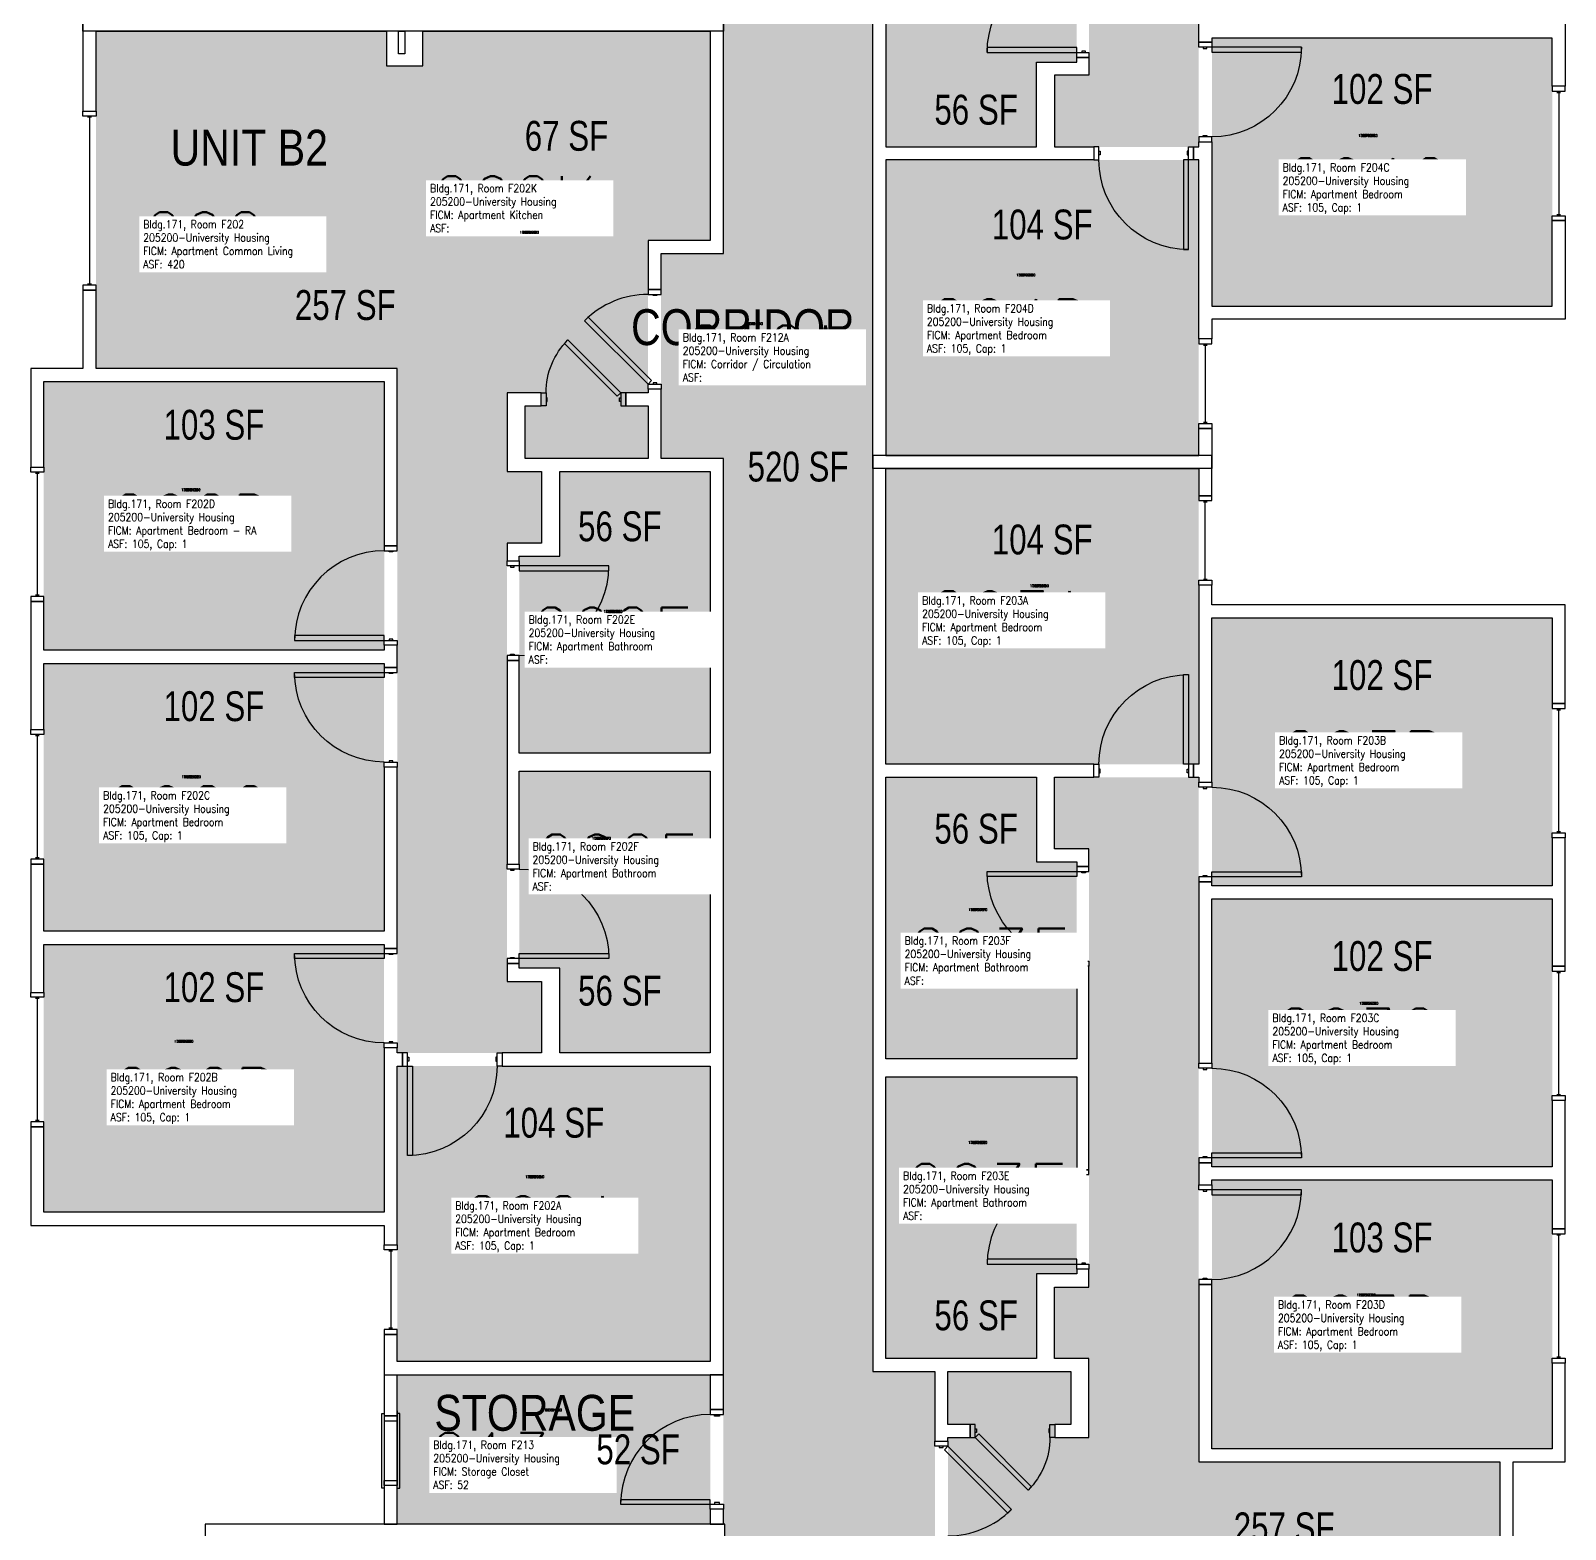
# Model space of a CAD drawing. Header units: inches. Extents: x -93 to 1642, y -75 to 1661.
# Drawn here: x -93 to 523, y 351 to 953 of the extents above; entities that cross this region are included whole.
import ezdxf
from ezdxf.enums import TextEntityAlignment as Align

# ---------------------------------------------------------------- set-up
doc = ezdxf.new("R2010")
doc.units = ezdxf.units.IN
doc.header["$LTSCALE"] = 96
doc.header["$MEASUREMENT"] = 0
for name, color, linetype in [('A-AREA-IDEN', 1, 'Continuous'), ('A-DOOR', 2, 'Continuous'), ('A-GLAZ', 1, 'Continuous'), ('A-IDEN-RNUM', 7, 'Continuous'), ('A-IDEN-SNUM', 4, 'Continuous'), ('A-IDEN-VNUM', 4, 'Continuous'), ('A-WALL', 5, 'Continuous'), ('AREA-TEXT', 3, 'Continuous'), ('Rooms-Category-Color', 7, 'Continuous'), ('Rooms-College-Color', 7, 'Continuous'), ('Rooms-Department-Color', 7, 'Continuous'), ('Rooms-Division-Color', 7, 'Continuous'), ('Rooms-Information', 7, 'Continuous')]:
    doc.layers.add(name, color=color, linetype=linetype)
doc.styles.add('AREA', font='arial.ttf', dxfattribs={"width": 0.75, "height": 12})
doc.styles.add('ROOMSNUMBER', font='txt.shx', dxfattribs={"height": 0.03})
doc.styles.add('ROOMVNUMBER', font='simplex.shx', dxfattribs={"width": 0.85})
doc.styles.get("Standard").update_dxf_attribs({"font": 'ARIALN.TTF'})

msp = doc.modelspace()

# ---------------------------------------------------------------- hatches: boundary and pattern name
h = msp.add_hatch()
h.set_pattern_fill('ANSI31', color=256, angle=90, style=0)
h.set_pattern_definition([(135, (-465.96835, 354.26704), (-0.088388348, -0.088388348), [])])
h.paths.add_polyline_path([(117.98, 685.74), (117.98, 744.47), (127.19, 744.47), (127.19, 685.74)], flags=9)
h = msp.add_hatch()
h.set_pattern_fill('ANSI31', color=256, angle=-90, style=0)
h.set_pattern_definition([(315, (896.21835, 841.98048), (0.088388348, 0.088388348), [])])
h.paths.add_polyline_path([(312.27, 510.51), (312.27, 451.78), (303.06, 451.78), (303.06, 510.51)], flags=9)
at = {"layer": 'Rooms-Category-Color', "true_color": 0xadadad}
msp.add_hatch(color=253, dxfattribs=at).paths.add_polyline_path([(185.13, 211), (245.13, 211), (245.13, 332.39), (270.13, 332.39), (270.13, 414.72), (245.13, 414.72), (245.13, 1145.53), (270.13, 1145.53), (270.13, 1227.86), (245.13, 1227.86), (245.13, 1322.5), (185.13, 1322.5), (185.13, 1130.22), (160.13, 1130.22), (160.13, 1047.89), (185.13, 1047.89), (185.13, 863.86), (160.13, 863.86), (160.13, 781.53), (185.13, 781.53), (185.13, 353.5), (185.75, 353.5), (185.75, 244), (185.13, 244), (185.13, 243)])
at = {"layer": 'Rooms-Category-Color', "true_color": 0x728ef3}
for points in [[(497.12, 1317.25), (497.12, 1181.75), (376.12, 1181.75), (376.12, 906.75), (318.12, 906.75), (318.12, 935.5), (332, 935.5), (332, 1111.16), (318.12, 1111.16), (318.12, 1140.28), (332, 1140.28), (332, 1171.98), (318.37, 1171.98), (318.37, 1166.73), (324.75, 1166.73), (324.75, 1145.53), (275.37, 1145.53), (275.37, 1166.73), (284.37, 1166.73), (284.37, 1171.98), (275.37, 1171.98), (275.37, 1233.11), (365.87, 1233.11), (365.87, 1303.25), (380.5, 1303.25), (380.5, 1317.25)], [(327.13, 940.76), (327.13, 1019.89), (250.38, 1019.89), (250.38, 906.76), (310.88, 906.75), (310.88, 940.75)], [(-66.87, 953.25), (-66.87, 817.75), (54.13, 817.75), (54.13, 542.75), (112.13, 542.75), (112.13, 571.5), (98.25, 571.5), (98.25, 747.16), (112.13, 747.16), (112.13, 776.28), (98.25, 776.28), (98.25, 807.98), (111.88, 807.98), (111.88, 802.73), (105.5, 802.73), (105.5, 781.53), (154.88, 781.53), (154.88, 802.73), (145.88, 802.73), (145.88, 807.98), (154.88, 807.98), (154.88, 869.11), (64.38, 869.11), (64.38, 939.25), (49.75, 939.25), (49.75, 953.25)], [(64.38, 953.25), (179.88, 953.25), (179.88, 869.11), (64.38, 869.11)], [(518.13, 950.37), (518.13, 842.75), (381.38, 842.75), (381.39, 950.39), (517.68, 950.39)], [(250.38, 782.76), (376.12, 782.75), (376.12, 901.5), (250.38, 901.5)], [(-87.87, 704.5), (-87.87, 812.5), (48.88, 812.5), (48.88, 704.5), (-87.43, 704.51)], [(250.38, 777.49), (376.12, 777.5), (376.12, 658.75), (250.38, 658.75)], [(179.88, 663.15), (179.88, 776.28), (119.38, 776.28), (119.38, 742.28), (103.13, 742.28), (103.13, 663.14)], [(518.13, 609.87), (518.13, 717.5), (381.38, 717.5), (381.39, 609.86), (517.68, 609.86)], [(-87.87, 591.62), (-87.87, 699.25), (48.86, 699.26), (48.88, 591.62), (-87.43, 591.64)], [(103.13, 576.76), (103.13, 655.89), (179.88, 655.89), (179.88, 542.76), (119.38, 542.75), (119.38, 576.75)], [(327.13, 619.49), (327.13, 540.36), (250.38, 540.36), (250.38, 653.49), (310.88, 653.5), (310.88, 619.5)], [(497.12, 243), (497.12, 378.5), (376.12, 378.5), (376.12, 653.5), (318.12, 653.5), (318.12, 624.37), (332, 624.37), (332, 448.72), (318.12, 448.72), (318.12, 419.97), (332, 419.97), (332, 388.27), (318.37, 388.27), (318.37, 393.52), (324.75, 393.52), (324.75, 414.72), (275.37, 414.72), (275.37, 393.52), (284.37, 393.52), (284.37, 388.27), (275.37, 388.27), (275.37, 327.14), (365.87, 327.14), (365.87, 257), (380.5, 257), (380.5, 243)], [(518.13, 604.62), (518.13, 497), (381.39, 496.99), (381.38, 604.62), (517.68, 604.61)], [(-87.87, 586.37), (-87.87, 478.75), (48.88, 478.75), (48.86, 586.39), (-87.43, 586.39)], [(179.88, 418.76), (54.13, 418.75), (54.13, 537.5), (179.88, 537.5)], [(250.38, 533.09), (250.38, 419.97), (310.88, 419.97), (310.88, 453.97), (327.13, 453.97), (327.13, 533.11)], [(518.13, 491.75), (518.13, 383.75), (381.38, 383.75), (381.38, 491.75), (517.68, 491.74)], [(54.13, 413.5), (179.88, 413.5), (179.88, 353.5), (54.13, 353.5)]]:
    msp.add_hatch(color=171, dxfattribs=at).paths.add_polyline_path(points)
at = {"layer": 'Rooms-College-Color', "true_color": 0xadadad}
for points in [[(185.13, 211), (245.13, 211), (245.13, 332.39), (270.13, 332.39), (270.13, 414.72), (245.13, 414.72), (245.13, 1145.53), (270.13, 1145.53), (270.13, 1227.86), (245.13, 1227.86), (245.13, 1322.5), (185.13, 1322.5), (185.13, 1130.22), (160.13, 1130.22), (160.13, 1047.89), (185.13, 1047.89), (185.13, 863.86), (160.13, 863.86), (160.13, 781.53), (185.13, 781.53), (185.13, 353.5), (185.75, 353.5), (185.75, 244), (185.13, 244), (185.13, 243)], [(497.12, 1317.25), (497.12, 1181.75), (376.12, 1181.75), (376.12, 906.75), (318.12, 906.75), (318.12, 935.5), (332, 935.5), (332, 1111.16), (318.12, 1111.16), (318.12, 1140.28), (332, 1140.28), (332, 1171.98), (318.37, 1171.98), (318.37, 1166.73), (324.75, 1166.73), (324.75, 1145.53), (275.37, 1145.53), (275.37, 1166.73), (284.37, 1166.73), (284.37, 1171.98), (275.37, 1171.98), (275.37, 1233.11), (365.87, 1233.11), (365.87, 1303.25), (380.5, 1303.25), (380.5, 1317.25)], [(327.13, 940.76), (327.13, 1019.89), (250.38, 1019.89), (250.38, 906.76), (310.88, 906.75), (310.88, 940.75)], [(-66.87, 953.25), (-66.87, 817.75), (54.13, 817.75), (54.13, 542.75), (112.13, 542.75), (112.13, 571.5), (98.25, 571.5), (98.25, 747.16), (112.13, 747.16), (112.13, 776.28), (98.25, 776.28), (98.25, 807.98), (111.88, 807.98), (111.88, 802.73), (105.5, 802.73), (105.5, 781.53), (154.88, 781.53), (154.88, 802.73), (145.88, 802.73), (145.88, 807.98), (154.88, 807.98), (154.88, 869.11), (64.38, 869.11), (64.38, 939.25), (49.75, 939.25), (49.75, 953.25)], [(64.38, 953.25), (179.88, 953.25), (179.88, 869.11), (64.38, 869.11)], [(518.13, 950.37), (518.13, 842.75), (381.38, 842.75), (381.39, 950.39), (517.68, 950.39)], [(250.38, 782.76), (376.12, 782.75), (376.12, 901.5), (250.38, 901.5)], [(-87.87, 704.5), (-87.87, 812.5), (48.88, 812.5), (48.88, 704.5), (-87.43, 704.51)], [(250.38, 777.49), (376.12, 777.5), (376.12, 658.75), (250.38, 658.75)], [(179.88, 663.15), (179.88, 776.28), (119.38, 776.28), (119.38, 742.28), (103.13, 742.28), (103.13, 663.14)], [(518.13, 609.87), (518.13, 717.5), (381.38, 717.5), (381.39, 609.86), (517.68, 609.86)], [(-87.87, 591.62), (-87.87, 699.25), (48.86, 699.26), (48.88, 591.62), (-87.43, 591.64)], [(103.13, 576.76), (103.13, 655.89), (179.88, 655.89), (179.88, 542.76), (119.38, 542.75), (119.38, 576.75)], [(327.13, 619.49), (327.13, 540.36), (250.38, 540.36), (250.38, 653.49), (310.88, 653.5), (310.88, 619.5)], [(497.12, 243), (497.12, 378.5), (376.12, 378.5), (376.12, 653.5), (318.12, 653.5), (318.12, 624.37), (332, 624.37), (332, 448.72), (318.12, 448.72), (318.12, 419.97), (332, 419.97), (332, 388.27), (318.37, 388.27), (318.37, 393.52), (324.75, 393.52), (324.75, 414.72), (275.37, 414.72), (275.37, 393.52), (284.37, 393.52), (284.37, 388.27), (275.37, 388.27), (275.37, 327.14), (365.87, 327.14), (365.87, 257), (380.5, 257), (380.5, 243)], [(518.13, 604.62), (518.13, 497), (381.39, 496.99), (381.38, 604.62), (517.68, 604.61)], [(-87.87, 586.37), (-87.87, 478.75), (48.88, 478.75), (48.86, 586.39), (-87.43, 586.39)], [(179.88, 418.76), (54.13, 418.75), (54.13, 537.5), (179.88, 537.5)], [(250.38, 533.09), (250.38, 419.97), (310.88, 419.97), (310.88, 453.97), (327.13, 453.97), (327.13, 533.11)], [(518.13, 491.75), (518.13, 383.75), (381.38, 383.75), (381.38, 491.75), (517.68, 491.74)], [(54.13, 413.5), (179.88, 413.5), (179.88, 353.5), (54.13, 353.5)]]:
    msp.add_hatch(color=253, dxfattribs=at).paths.add_polyline_path(points)
at = {"layer": 'Rooms-Department-Color', "true_color": 0xacacac}
msp.add_hatch(color=253, dxfattribs=at).paths.add_polyline_path([(185.13, 211), (245.13, 211), (245.13, 332.39), (270.13, 332.39), (270.13, 414.72), (245.13, 414.72), (245.13, 1145.53), (270.13, 1145.53), (270.13, 1227.86), (245.13, 1227.86), (245.13, 1322.5), (185.13, 1322.5), (185.13, 1130.22), (160.13, 1130.22), (160.13, 1047.89), (185.13, 1047.89), (185.13, 863.86), (160.13, 863.86), (160.13, 781.53), (185.13, 781.53), (185.13, 353.5), (185.75, 353.5), (185.75, 244), (185.13, 244), (185.13, 243)])
at = {"layer": 'Rooms-Department-Color', "true_color": 0x604aed}
for points in [[(497.12, 1317.25), (497.12, 1181.75), (376.12, 1181.75), (376.12, 906.75), (318.12, 906.75), (318.12, 935.5), (332, 935.5), (332, 1111.16), (318.12, 1111.16), (318.12, 1140.28), (332, 1140.28), (332, 1171.98), (318.37, 1171.98), (318.37, 1166.73), (324.75, 1166.73), (324.75, 1145.53), (275.37, 1145.53), (275.37, 1166.73), (284.37, 1166.73), (284.37, 1171.98), (275.37, 1171.98), (275.37, 1233.11), (365.87, 1233.11), (365.87, 1303.25), (380.5, 1303.25), (380.5, 1317.25)], [(327.13, 940.76), (327.13, 1019.89), (250.38, 1019.89), (250.38, 906.76), (310.88, 906.75), (310.88, 940.75)], [(-66.87, 953.25), (-66.87, 817.75), (54.13, 817.75), (54.13, 542.75), (112.13, 542.75), (112.13, 571.5), (98.25, 571.5), (98.25, 747.16), (112.13, 747.16), (112.13, 776.28), (98.25, 776.28), (98.25, 807.98), (111.88, 807.98), (111.88, 802.73), (105.5, 802.73), (105.5, 781.53), (154.88, 781.53), (154.88, 802.73), (145.88, 802.73), (145.88, 807.98), (154.88, 807.98), (154.88, 869.11), (64.38, 869.11), (64.38, 939.25), (49.75, 939.25), (49.75, 953.25)], [(64.38, 953.25), (179.88, 953.25), (179.88, 869.11), (64.38, 869.11)], [(518.13, 950.37), (518.13, 842.75), (381.38, 842.75), (381.39, 950.39), (517.68, 950.39)], [(250.38, 782.76), (376.12, 782.75), (376.12, 901.5), (250.38, 901.5)], [(-87.87, 704.5), (-87.87, 812.5), (48.88, 812.5), (48.88, 704.5), (-87.43, 704.51)], [(250.38, 777.49), (376.12, 777.5), (376.12, 658.75), (250.38, 658.75)], [(179.88, 663.15), (179.88, 776.28), (119.38, 776.28), (119.38, 742.28), (103.13, 742.28), (103.13, 663.14)], [(518.13, 609.87), (518.13, 717.5), (381.38, 717.5), (381.39, 609.86), (517.68, 609.86)], [(-87.87, 591.62), (-87.87, 699.25), (48.86, 699.26), (48.88, 591.62), (-87.43, 591.64)], [(103.13, 576.76), (103.13, 655.89), (179.88, 655.89), (179.88, 542.76), (119.38, 542.75), (119.38, 576.75)], [(327.13, 619.49), (327.13, 540.36), (250.38, 540.36), (250.38, 653.49), (310.88, 653.5), (310.88, 619.5)], [(497.12, 243), (497.12, 378.5), (376.12, 378.5), (376.12, 653.5), (318.12, 653.5), (318.12, 624.37), (332, 624.37), (332, 448.72), (318.12, 448.72), (318.12, 419.97), (332, 419.97), (332, 388.27), (318.37, 388.27), (318.37, 393.52), (324.75, 393.52), (324.75, 414.72), (275.37, 414.72), (275.37, 393.52), (284.37, 393.52), (284.37, 388.27), (275.37, 388.27), (275.37, 327.14), (365.87, 327.14), (365.87, 257), (380.5, 257), (380.5, 243)], [(518.13, 604.62), (518.13, 497), (381.39, 496.99), (381.38, 604.62), (517.68, 604.61)], [(-87.87, 586.37), (-87.87, 478.75), (48.88, 478.75), (48.86, 586.39), (-87.43, 586.39)], [(179.88, 418.76), (54.13, 418.75), (54.13, 537.5), (179.88, 537.5)], [(250.38, 533.09), (250.38, 419.97), (310.88, 419.97), (310.88, 453.97), (327.13, 453.97), (327.13, 533.11)], [(518.13, 491.75), (518.13, 383.75), (381.38, 383.75), (381.38, 491.75), (517.68, 491.74)], [(54.13, 413.5), (179.88, 413.5), (179.88, 353.5), (54.13, 353.5)]]:
    msp.add_hatch(color=173, dxfattribs=at).paths.add_polyline_path(points)
at = {"layer": 'Rooms-Division-Color', "true_color": 0xadadad}
msp.add_hatch(color=253, dxfattribs=at).paths.add_polyline_path([(185.13, 211), (245.13, 211), (245.13, 332.39), (270.13, 332.39), (270.13, 414.72), (245.13, 414.72), (245.13, 1145.53), (270.13, 1145.53), (270.13, 1227.86), (245.13, 1227.86), (245.13, 1322.5), (185.13, 1322.5), (185.13, 1130.22), (160.13, 1130.22), (160.13, 1047.89), (185.13, 1047.89), (185.13, 863.86), (160.13, 863.86), (160.13, 781.53), (185.13, 781.53), (185.13, 353.5), (185.75, 353.5), (185.75, 244), (185.13, 244), (185.13, 243)])
at = {"layer": 'Rooms-Division-Color', "true_color": 0x604aed}
for points in [[(497.12, 1317.25), (497.12, 1181.75), (376.12, 1181.75), (376.12, 906.75), (318.12, 906.75), (318.12, 935.5), (332, 935.5), (332, 1111.16), (318.12, 1111.16), (318.12, 1140.28), (332, 1140.28), (332, 1171.98), (318.37, 1171.98), (318.37, 1166.73), (324.75, 1166.73), (324.75, 1145.53), (275.37, 1145.53), (275.37, 1166.73), (284.37, 1166.73), (284.37, 1171.98), (275.37, 1171.98), (275.37, 1233.11), (365.87, 1233.11), (365.87, 1303.25), (380.5, 1303.25), (380.5, 1317.25)], [(327.13, 940.76), (327.13, 1019.89), (250.38, 1019.89), (250.38, 906.76), (310.88, 906.75), (310.88, 940.75)], [(-66.87, 953.25), (-66.87, 817.75), (54.13, 817.75), (54.13, 542.75), (112.13, 542.75), (112.13, 571.5), (98.25, 571.5), (98.25, 747.16), (112.13, 747.16), (112.13, 776.28), (98.25, 776.28), (98.25, 807.98), (111.88, 807.98), (111.88, 802.73), (105.5, 802.73), (105.5, 781.53), (154.88, 781.53), (154.88, 802.73), (145.88, 802.73), (145.88, 807.98), (154.88, 807.98), (154.88, 869.11), (64.38, 869.11), (64.38, 939.25), (49.75, 939.25), (49.75, 953.25)], [(64.38, 953.25), (179.88, 953.25), (179.88, 869.11), (64.38, 869.11)], [(518.13, 950.37), (518.13, 842.75), (381.38, 842.75), (381.39, 950.39), (517.68, 950.39)], [(250.38, 782.76), (376.12, 782.75), (376.12, 901.5), (250.38, 901.5)], [(-87.87, 704.5), (-87.87, 812.5), (48.88, 812.5), (48.88, 704.5), (-87.43, 704.51)], [(250.38, 777.49), (376.12, 777.5), (376.12, 658.75), (250.38, 658.75)], [(179.88, 663.15), (179.88, 776.28), (119.38, 776.28), (119.38, 742.28), (103.13, 742.28), (103.13, 663.14)], [(518.13, 609.87), (518.13, 717.5), (381.38, 717.5), (381.39, 609.86), (517.68, 609.86)], [(-87.87, 591.62), (-87.87, 699.25), (48.86, 699.26), (48.88, 591.62), (-87.43, 591.64)], [(103.13, 576.76), (103.13, 655.89), (179.88, 655.89), (179.88, 542.76), (119.38, 542.75), (119.38, 576.75)], [(327.13, 619.49), (327.13, 540.36), (250.38, 540.36), (250.38, 653.49), (310.88, 653.5), (310.88, 619.5)], [(497.12, 243), (497.12, 378.5), (376.12, 378.5), (376.12, 653.5), (318.12, 653.5), (318.12, 624.37), (332, 624.37), (332, 448.72), (318.12, 448.72), (318.12, 419.97), (332, 419.97), (332, 388.27), (318.37, 388.27), (318.37, 393.52), (324.75, 393.52), (324.75, 414.72), (275.37, 414.72), (275.37, 393.52), (284.37, 393.52), (284.37, 388.27), (275.37, 388.27), (275.37, 327.14), (365.87, 327.14), (365.87, 257), (380.5, 257), (380.5, 243)], [(518.13, 604.62), (518.13, 497), (381.39, 496.99), (381.38, 604.62), (517.68, 604.61)], [(-87.87, 586.37), (-87.87, 478.75), (48.88, 478.75), (48.86, 586.39), (-87.43, 586.39)], [(179.88, 418.76), (54.13, 418.75), (54.13, 537.5), (179.88, 537.5)], [(250.38, 533.09), (250.38, 419.97), (310.88, 419.97), (310.88, 453.97), (327.13, 453.97), (327.13, 533.11)], [(518.13, 491.75), (518.13, 383.75), (381.38, 383.75), (381.38, 491.75), (517.68, 491.74)], [(54.13, 413.5), (179.88, 413.5), (179.88, 353.5), (54.13, 353.5)]]:
    msp.add_hatch(color=173, dxfattribs=at).paths.add_polyline_path(points)

# ---------------------------------------------------------------- linework, layer by layer
at = {"layer": 'A-DOOR'}
for p, q in [((185.13, 399.5), (179.88, 399.5)), ((179.88, 399.5), (179.88, 397.5)), ((179.88, 397.5), (185.13, 397.5)), ((181.63, 396.87), (181.63, 397.5)), ((181.63, 397.5), (183.63, 397.5)), ((183.63, 396.87), (181.63, 396.87)), ((183.63, 397.5), (183.63, 396.87)), ((185.13, 397.5), (185.13, 399.5)), ((179.88, 363.25), (143.88, 363.25)), ((143.88, 363.25), (143.88, 361.5)), ((143.88, 361.5), (179.88, 361.5)), ((179.88, 361.5), (179.88, 363.25)), ((179.88, 359.5), (179.88, 361.5)), ((179.88, 361.5), (185.13, 361.5)), ((185.13, 359.5), (179.88, 359.5)), ((183.63, 362.12), (181.63, 362.12)), ((181.63, 362.12), (181.63, 361.5)), ((181.63, 361.5), (183.63, 361.5)), ((183.63, 361.5), (183.63, 362.12)), ((185.13, 361.5), (185.13, 359.5))]:
    msp.add_line(p, q, dxfattribs=at)
for points in [[(327.13, 944.64), (327.13, 946.64), (291.13, 946.64), (291.13, 944.64)], [(332, 944.64), (332, 942.64), (327.13, 942.64), (327.13, 944.64)], [(330.63, 944.64), (330.63, 945.14), (329.13, 945.14), (329.13, 944.64)], [(376.12, 946.75), (376.12, 948.75), (381.38, 948.75), (381.38, 946.75)], [(377.88, 946.75), (377.88, 946.25), (379.38, 946.25), (379.38, 946.75)], [(381.38, 946.75), (381.38, 944.75), (417.38, 944.75), (417.38, 946.75)], [(336, 906.75), (334, 906.75), (334, 901.5), (336, 901.5)], [(372, 906.75), (374, 906.75), (374, 901.5), (372, 901.5)], [(376.12, 910.75), (376.12, 908.75), (381.38, 908.75), (381.38, 910.75)], [(377.88, 910.75), (377.88, 911.25), (379.38, 911.25), (379.38, 910.75)], [(336, 905), (336.5, 905), (336.5, 903.5), (336, 903.5)], [(372, 901.5), (370, 901.5), (370, 865.5), (372, 865.5)], [(372, 905), (371.5, 905), (371.5, 903.5), (372, 903.5)], [(160.13, 847.47), (160.13, 849.47), (154.88, 849.47), (154.88, 847.47)], [(158.38, 847.47), (158.38, 846.97), (156.88, 846.97), (156.88, 847.47)], [(154.88, 811.47), (156.29, 812.88), (130.83, 838.34), (129.42, 836.92)], [(143.92, 807.98), (142.51, 806.57), (121.3, 827.78), (122.71, 829.19)], [(113.92, 802.73), (111.92, 802.73), (111.92, 807.98), (113.92, 807.98)], [(143.92, 802.73), (145.92, 802.73), (145.92, 807.98), (143.92, 807.98)], [(160.13, 811.47), (160.13, 809.47), (154.88, 809.47), (154.88, 811.47)], [(158.38, 811.47), (158.38, 811.97), (156.88, 811.97), (156.88, 811.47)], [(113.92, 804.48), (114.42, 804.48), (114.42, 805.98), (113.92, 805.98)], [(143.92, 804.48), (143.42, 804.48), (143.42, 805.98), (143.92, 805.98)], [(54.13, 744.5), (54.13, 746.5), (48.88, 746.5), (48.88, 744.5)], [(52.38, 744.5), (52.38, 744), (50.88, 744), (50.88, 744.5)], [(98.25, 738.39), (98.25, 740.39), (103.13, 740.39), (103.13, 738.39)], [(99.63, 738.39), (99.63, 737.89), (101.13, 737.89), (101.13, 738.39)], [(103.13, 738.39), (103.13, 736.39), (139.13, 736.39), (139.13, 738.39)], [(48.88, 708.5), (48.88, 710.5), (12.88, 710.5), (12.88, 708.5)], [(52.38, 708.5), (52.38, 709), (50.88, 709), (50.88, 708.5)], [(54.13, 708.5), (54.13, 706.5), (48.88, 706.5), (48.88, 708.5)], [(99.63, 702.39), (99.63, 702.89), (101.13, 702.89), (101.13, 702.39)], [(54.13, 695.62), (54.13, 697.62), (48.88, 697.62), (48.88, 695.62)], [(98.25, 702.39), (98.25, 700.39), (103.13, 700.39), (103.13, 702.39)], [(48.88, 695.62), (48.88, 693.62), (12.88, 693.62), (12.88, 695.62)], [(52.38, 695.62), (52.38, 695.12), (50.88, 695.12), (50.88, 695.62)], [(372, 658.75), (370, 658.75), (370, 694.75), (372, 694.75)], [(52.38, 659.62), (52.38, 660.12), (50.88, 660.12), (50.88, 659.62)], [(54.13, 659.62), (54.13, 657.62), (48.88, 657.62), (48.88, 659.62)], [(336, 653.5), (334, 653.5), (334, 658.75), (336, 658.75)], [(336, 655.25), (336.5, 655.25), (336.5, 656.75), (336, 656.75)], [(372, 655.25), (371.5, 655.25), (371.5, 656.75), (372, 656.75)], [(372, 653.5), (374, 653.5), (374, 658.75), (372, 658.75)], [(376.12, 649.5), (376.12, 651.5), (381.38, 651.5), (381.38, 649.5)], [(377.88, 649.5), (377.88, 649), (379.38, 649), (379.38, 649.5)], [(98.25, 616.64), (98.25, 618.64), (103.13, 618.64), (103.13, 616.64)], [(99.63, 616.64), (99.63, 616.14), (101.13, 616.14), (101.13, 616.64)], [(332, 615.61), (332, 617.61), (327.13, 617.61), (327.13, 615.61)], [(327.13, 615.61), (327.13, 613.61), (291.13, 613.61), (291.13, 615.61)], [(330.63, 615.61), (330.63, 615.11), (329.13, 615.11), (329.13, 615.61)], [(376.12, 613.5), (376.12, 611.5), (381.38, 611.5), (381.38, 613.5)], [(377.88, 613.5), (377.88, 614), (379.38, 614), (379.38, 613.5)], [(381.38, 613.5), (381.38, 615.5), (417.38, 615.5), (417.38, 613.5)], [(48.88, 582.75), (48.88, 580.75), (12.88, 580.75), (12.88, 582.75)], [(54.13, 582.75), (54.13, 584.75), (48.88, 584.75), (48.88, 582.75)], [(52.38, 582.75), (52.38, 582.25), (50.88, 582.25), (50.88, 582.75)], [(98.25, 580.64), (98.25, 578.64), (103.13, 578.64), (103.13, 580.64)], [(99.63, 580.64), (99.63, 581.14), (101.13, 581.14), (101.13, 580.64)], [(103.13, 580.64), (103.13, 582.64), (139.13, 582.64), (139.13, 580.64)], [(332, 579.61), (332, 577.61), (327.13, 577.61), (327.13, 579.61)], [(330.63, 579.61), (330.63, 580.11), (329.13, 580.11), (329.13, 579.61)], [(54.13, 546.75), (54.13, 544.75), (48.88, 544.75), (48.88, 546.75)], [(52.38, 546.75), (52.38, 547.25), (50.88, 547.25), (50.88, 546.75)], [(58.25, 542.75), (56.25, 542.75), (56.25, 537.5), (58.25, 537.5)], [(94.25, 542.75), (96.25, 542.75), (96.25, 537.5), (94.25, 537.5)], [(58.25, 541), (58.75, 541), (58.75, 539.5), (58.25, 539.5)], [(58.25, 537.5), (60.25, 537.5), (60.25, 501.5), (58.25, 501.5)], [(94.25, 541), (93.75, 541), (93.75, 539.5), (94.25, 539.5)], [(376.12, 536.62), (376.12, 538.62), (381.38, 538.62), (381.38, 536.62)], [(377.88, 536.62), (377.88, 536.12), (379.38, 536.12), (379.38, 536.62)], [(376.12, 500.62), (376.12, 498.62), (381.38, 498.62), (381.38, 500.62)], [(377.88, 500.62), (377.88, 501.12), (379.38, 501.12), (379.38, 500.62)], [(381.38, 500.62), (381.38, 502.62), (417.38, 502.62), (417.38, 500.62)], [(332, 493.86), (332, 495.86), (327.13, 495.86), (327.13, 493.86)], [(330.63, 493.86), (330.63, 493.36), (329.13, 493.36), (329.13, 493.86)], [(376.12, 487.75), (376.12, 489.75), (381.38, 489.75), (381.38, 487.75)], [(377.88, 487.75), (377.88, 487.25), (379.38, 487.25), (379.38, 487.75)], [(381.38, 487.75), (381.38, 485.75), (417.38, 485.75), (417.38, 487.75)], [(327.13, 457.86), (327.13, 459.86), (291.13, 459.86), (291.13, 457.86)], [(332, 457.86), (332, 455.86), (327.13, 455.86), (327.13, 457.86)], [(330.63, 457.86), (330.63, 458.36), (329.13, 458.36), (329.13, 457.86)], [(376.12, 451.75), (376.12, 449.75), (381.38, 449.75), (381.38, 451.75)], [(377.88, 451.75), (377.88, 452.25), (379.38, 452.25), (379.38, 451.75)], [(286.33, 393.52), (284.33, 393.52), (284.33, 388.27), (286.33, 388.27)], [(286.33, 391.77), (286.83, 391.77), (286.83, 390.27), (286.33, 390.27)], [(286.33, 388.27), (287.74, 389.68), (308.95, 368.47), (307.54, 367.05)], [(316.33, 391.77), (315.83, 391.77), (315.83, 390.27), (316.33, 390.27)], [(316.33, 393.52), (318.33, 393.52), (318.33, 388.27), (316.33, 388.27)], [(270.13, 384.78), (270.13, 386.78), (275.37, 386.78), (275.37, 384.78)], [(271.88, 384.78), (271.88, 384.28), (273.38, 384.28), (273.38, 384.78)], [(275.37, 384.78), (273.96, 383.37), (299.42, 357.91), (300.83, 359.32)]]:
    msp.add_lwpolyline(points, close=True, dxfattribs=at)
at = {"layer": 'A-DOOR', "extrusion": (0, 0, -1)}
for centre, radius, start, end in [((-327.13, 944.64), 36, 0, 90), ((-381.38, 946.75), 36, 180, 270), ((-372, 901.5), 36, 270, 0), ((-143.92, 807.98), 30, 0, 45), ((-48.88, 695.62), 36, 270, 0), ((-372, 658.75), 36, 0, 90), ((-381.38, 613.5), 36, 90, 180), ((-103.13, 580.64), 36, 90, 180), ((-327.13, 615.61), 36, 270, 0), ((-48.88, 582.75), 36, 270, 0), ((-58.25, 537.5), 36, 180, 270), ((-381.38, 500.62), 36, 90, 180), ((-286.33, 388.27), 30, 180, 225)]:
    msp.add_arc(centre, radius, start, end, dxfattribs=at)
at = {"layer": 'A-DOOR'}
for centre, start, end in [((154.88, 811.47), 90, 135), ((48.88, 708.5), 90, 180), ((103.13, 738.39), 270, 0), ((327.13, 457.86), 90, 180), ((381.38, 487.75), 270, 0), ((179.88, 361.5), 90, 180), ((275.37, 384.78), 270, 315)]:
    msp.add_arc(centre, 36, start, end, dxfattribs=at)
at = {"layer": 'A-GLAZ'}
for p, q in [((520, 928.6), (521.5, 928.6)), ((520.75, 928.6), (520.75, 879.6)), ((-68.75, 918.63), (-70.25, 918.63)), ((-69.5, 918.63), (-69.5, 851.63)), ((520, 879.6), (521.5, 879.6)), ((-68.75, 851.63), (-70.25, 851.63)), ((378, 827.13), (379.5, 827.13)), ((378.75, 827.13), (378.75, 796.13)), ((378, 796.13), (379.5, 796.13)), ((-89.75, 775.59), (-91.25, 775.59)), ((-90.5, 775.59), (-90.5, 726.59)), ((378, 764.12), (379.5, 764.12)), ((378.75, 733.12), (378.75, 764.12)), ((378, 733.12), (379.5, 733.12)), ((-89.75, 726.59), (-91.25, 726.59)), ((520, 680.65), (521.5, 680.65)), ((520.75, 631.65), (520.75, 680.65)), ((-89.75, 670.12), (-91.25, 670.12)), ((-90.5, 670.12), (-90.5, 621.12)), ((520, 631.65), (521.5, 631.65)), ((-89.75, 621.12), (-91.25, 621.12)), ((520, 575.12), (521.5, 575.12)), ((520.75, 526.12), (520.75, 575.12)), ((-89.75, 564.6), (-91.25, 564.6)), ((-90.5, 564.6), (-90.5, 515.6)), ((520, 526.12), (521.5, 526.12)), ((-89.75, 515.6), (-91.25, 515.6)), ((520, 469.65), (521.5, 469.65)), ((520.75, 420.65), (520.75, 469.65)), ((52.25, 463.13), (50.75, 463.13)), ((51.5, 463.13), (51.5, 432.13)), ((52.25, 432.13), (50.75, 432.13)), ((520, 420.65), (521.5, 420.65)), ((47.88, 367.94), (47.88, 397.94)), ((47.88, 397.94), (48.88, 397.94)), ((54.13, 396.94), (48.88, 396.94)), ((48.88, 396.94), (48.88, 394.94)), ((48.88, 394.94), (54.13, 394.94)), ((54.13, 398.94), (54.13, 370.94)), ((55.13, 397.94), (54.13, 397.94)), ((54.13, 394.94), (54.13, 396.94)), ((55.13, 367.94), (55.13, 397.94)), ((48.88, 368.94), (48.88, 370.94)), ((48.88, 370.94), (54.13, 370.94)), ((54.13, 370.94), (54.13, 368.94)), ((48.88, 367.94), (47.88, 367.94)), ((54.13, 368.94), (48.88, 368.94)), ((54.13, 367.94), (55.13, 367.94))]:
    msp.add_line(p, q, dxfattribs=at)
for points in [[(523.38, 929.1), (523.38, 931.1), (518.13, 931.1), (518.13, 929.1)], [(-72.12, 919.13), (-72.12, 921.13), (-66.87, 921.13), (-66.87, 919.13)], [(523.38, 879.1), (523.38, 877.1), (518.13, 877.1), (518.13, 879.1)], [(-72.12, 851.13), (-72.12, 849.13), (-66.87, 849.13), (-66.87, 851.13)], [(381.38, 827.63), (381.38, 829.63), (376.12, 829.63), (376.12, 827.63)], [(381.38, 795.63), (381.38, 793.63), (376.12, 793.63), (376.12, 795.63)], [(-93.12, 776.09), (-93.12, 778.09), (-87.87, 778.09), (-87.87, 776.09)], [(381.38, 764.62), (381.38, 766.62), (376.12, 766.62), (376.12, 764.62)], [(381.38, 732.62), (381.38, 730.62), (376.12, 730.62), (376.12, 732.62)], [(-93.12, 726.09), (-93.12, 724.09), (-87.87, 724.09), (-87.87, 726.09)], [(523.38, 681.15), (523.38, 683.15), (518.13, 683.15), (518.13, 681.15)], [(-93.12, 670.62), (-93.12, 672.62), (-87.87, 672.62), (-87.87, 670.62)], [(523.38, 631.15), (523.38, 629.15), (518.13, 629.15), (518.13, 631.15)], [(-93.12, 620.62), (-93.12, 618.62), (-87.87, 618.62), (-87.87, 620.62)], [(523.38, 575.62), (523.38, 577.62), (518.13, 577.62), (518.13, 575.62)], [(-93.12, 565.1), (-93.12, 567.1), (-87.87, 567.1), (-87.87, 565.1)], [(523.38, 525.62), (523.38, 523.62), (518.13, 523.62), (518.13, 525.62)], [(-93.12, 515.1), (-93.12, 513.1), (-87.87, 513.1), (-87.87, 515.1)], [(523.38, 470.15), (523.38, 472.15), (518.13, 472.15), (518.13, 470.15)], [(48.88, 463.63), (48.88, 465.63), (54.13, 465.63), (54.13, 463.63)], [(48.88, 431.63), (48.88, 429.63), (54.13, 429.63), (54.13, 431.63)], [(523.38, 420.15), (523.38, 418.15), (518.13, 418.15), (518.13, 420.15)]]:
    msp.add_lwpolyline(points, close=True, dxfattribs=at)
at = {"layer": 'A-WALL'}
for p, q in [((245.13, 906.12), (245.13, 1145.53)), ((185.13, 1047.89), (185.13, 953.25)), ((250.38, 1019.89), (250.38, 906.75)), ((376.12, 948.75), (376.12, 1021.62)), ((-72.12, 953.25), (-72.12, 990.61)), ((523.38, 982.62), (523.38, 931.1)), ((-72.12, 958.5), (-72.12, 921.13)), ((185.13, 863.86), (185.13, 958.5)), ((185.13, 953.25), (-72.12, 953.25)), ((-66.87, 921.13), (-66.87, 953.25)), ((-66.87, 953.25), (49.75, 953.25)), ((49.75, 953.25), (49.75, 939.25)), ((54.63, 953.25), (57.13, 953.25)), ((54.63, 944.12), (54.63, 953.25)), ((57.13, 953.25), (57.13, 944.12)), ((64.38, 953.25), (179.88, 953.25)), ((64.38, 939.25), (64.38, 953.25)), ((179.88, 953.25), (179.88, 869.11)), ((518.13, 950.37), (381.38, 950.37)), ((381.38, 950.37), (381.38, 948.75)), ((518.13, 931.1), (518.13, 950.37)), ((57.13, 944.12), (54.63, 944.12)), ((381.38, 948.75), (376.12, 948.75)), ((49.75, 939.25), (64.38, 939.25)), ((310.88, 940.75), (327.13, 940.75)), ((310.88, 906.75), (310.88, 940.75)), ((327.13, 940.75), (327.13, 942.64)), ((327.13, 942.64), (332, 942.64)), ((332, 942.64), (332, 935.5)), ((332, 935.5), (318.12, 935.5)), ((318.12, 935.5), (318.12, 906.75)), ((523.38, 931.1), (518.13, 931.1)), ((-72.12, 921.13), (-66.87, 921.13)), ((250.38, 906.75), (310.88, 906.75)), ((318.12, 906.75), (331.38, 906.75)), ((331.38, 906.75), (334, 906.75)), ((334, 906.75), (334, 901.5)), ((374, 906.75), (376.12, 906.75)), ((374, 901.5), (374, 906.75)), ((376.12, 906.75), (376.12, 908.75)), ((376.12, 908.75), (381.38, 908.75)), ((381.38, 908.75), (381.38, 842.75)), ((245.13, 777.5), (245.13, 906.12)), ((250.38, 901.5), (250.38, 782.75)), ((331.38, 901.5), (250.38, 901.5)), ((334, 901.5), (331.38, 901.5)), ((376.12, 901.5), (374, 901.5)), ((376.12, 838.12), (376.12, 901.5)), ((518.13, 842.75), (518.13, 877.1)), ((518.13, 877.1), (523.38, 877.1)), ((523.38, 877.1), (523.38, 837.5)), ((154.88, 869.11), (154.88, 849.47)), ((179.88, 869.11), (154.88, 869.11)), ((160.13, 849.47), (160.13, 863.86)), ((160.13, 863.86), (185.13, 863.86)), ((-72.12, 849.13), (-72.12, 817.75)), ((-66.87, 849.13), (-72.12, 849.13)), ((-66.87, 817.75), (-66.87, 849.13)), ((154.88, 849.47), (160.13, 849.47)), ((381.38, 842.75), (518.13, 842.75)), ((376.12, 829.63), (376.12, 838.12)), ((523.38, 837.5), (381.38, 837.5)), ((381.38, 837.5), (381.38, 829.63)), ((381.38, 829.63), (376.12, 829.63)), ((-93.12, 817.75), (-93.12, 778.09)), ((-72.12, 817.75), (-93.12, 817.75)), ((54.13, 817.75), (-66.87, 817.75)), ((54.13, 746.5), (54.13, 817.75)), ((-87.87, 778.09), (-87.87, 812.5)), ((-87.87, 812.5), (48.88, 812.5)), ((48.88, 812.5), (48.88, 746.5)), ((98.25, 807.98), (98.25, 776.28)), ((111.92, 807.98), (98.25, 807.98)), ((111.92, 802.73), (111.92, 807.98)), ((154.88, 807.98), (145.92, 807.98)), ((145.92, 807.98), (145.92, 802.73)), ((154.88, 809.47), (154.88, 807.98)), ((160.13, 809.47), (154.88, 809.47)), ((160.13, 781.53), (160.13, 809.47)), ((105.5, 781.53), (105.5, 802.73)), ((105.5, 802.73), (111.92, 802.73)), ((145.92, 802.73), (154.88, 802.73)), ((154.88, 802.73), (154.88, 781.53)), ((376.12, 782.75), (376.12, 793.63)), ((376.12, 793.63), (381.38, 793.63)), ((381.38, 793.63), (381.38, 777.5)), ((-93.12, 778.09), (-87.87, 778.09)), ((154.88, 781.53), (105.5, 781.53)), ((185.13, 781.53), (160.13, 781.53)), ((185.13, 542.12), (185.13, 781.53)), ((381.38, 782.75), (245.13, 782.75)), ((245.13, 782.75), (245.13, 654.12)), ((381.38, 777.5), (245.13, 777.5)), ((250.38, 782.75), (376.12, 782.75)), ((250.38, 777.5), (376.12, 777.5)), ((250.38, 658.75), (250.38, 777.5)), ((376.12, 777.5), (376.12, 766.62)), ((381.38, 766.62), (381.38, 782.75)), ((98.25, 776.28), (112.13, 776.28)), ((112.13, 776.28), (112.13, 747.53)), ((119.38, 742.28), (119.38, 776.28)), ((119.38, 776.28), (179.88, 776.28)), ((179.88, 776.28), (179.88, 663.14)), ((376.12, 766.62), (381.38, 766.62)), ((48.88, 746.5), (54.13, 746.5)), ((98.25, 747.53), (98.25, 740.39)), ((112.13, 747.53), (98.25, 747.53)), ((98.25, 740.39), (103.13, 740.39)), ((103.13, 740.39), (103.13, 742.28)), ((103.13, 742.28), (119.38, 742.28)), ((381.38, 730.62), (376.12, 730.62)), ((376.12, 730.62), (376.12, 722.12)), ((381.38, 722.75), (381.38, 730.62)), ((-93.12, 724.09), (-93.12, 672.62)), ((-87.87, 724.09), (-93.12, 724.09)), ((-87.87, 704.5), (-87.87, 724.09)), ((376.12, 722.12), (376.12, 658.75)), ((523.38, 722.75), (381.38, 722.75)), ((523.38, 683.15), (523.38, 722.75)), ((381.38, 717.5), (518.13, 717.5)), ((381.38, 651.5), (381.38, 717.5)), ((518.13, 717.5), (518.13, 683.15)), ((48.88, 704.5), (-87.87, 704.5)), ((48.88, 706.5), (48.88, 704.5)), ((54.13, 706.5), (48.88, 706.5)), ((54.13, 697.62), (54.13, 706.5)), ((-87.87, 672.62), (-87.87, 699.25)), ((-87.87, 699.25), (48.88, 699.25)), ((48.88, 699.25), (48.88, 697.62)), ((48.88, 697.62), (54.13, 697.62)), ((98.25, 700.39), (98.25, 618.64)), ((103.13, 700.39), (98.25, 700.39)), ((103.13, 663.14), (103.13, 700.39)), ((518.13, 683.15), (523.38, 683.15)), ((-93.12, 672.62), (-87.87, 672.62)), ((179.88, 663.14), (103.13, 663.14)), ((48.88, 657.62), (48.88, 591.62)), ((54.13, 657.62), (48.88, 657.62)), ((54.13, 584.75), (54.13, 657.62)), ((103.13, 618.64), (103.13, 655.89)), ((103.13, 655.89), (179.88, 655.89)), ((179.88, 655.89), (179.88, 542.75)), ((245.13, 654.12), (245.13, 414.72)), ((331.38, 658.75), (250.38, 658.75)), ((250.38, 653.5), (310.88, 653.5)), ((250.38, 540.36), (250.38, 653.5)), ((310.88, 653.5), (310.88, 619.5)), ((318.12, 653.5), (331.38, 653.5)), ((318.12, 624.75), (318.12, 653.5)), ((334, 658.75), (331.38, 658.75)), ((331.38, 653.5), (334, 653.5)), ((334, 653.5), (334, 658.75)), ((376.12, 658.75), (374, 658.75)), ((374, 658.75), (374, 653.5)), ((374, 653.5), (376.12, 653.5)), ((376.12, 653.5), (376.12, 651.5)), ((376.12, 651.5), (381.38, 651.5)), ((523.38, 629.15), (518.13, 629.15)), ((518.13, 629.15), (518.13, 609.87)), ((523.38, 577.62), (523.38, 629.15)), ((332, 624.75), (318.12, 624.75)), ((332, 617.61), (332, 624.75)), ((-87.87, 618.62), (-93.12, 618.62)), ((-93.12, 618.62), (-93.12, 567.1)), ((-87.87, 591.62), (-87.87, 618.62)), ((98.25, 618.64), (103.13, 618.64)), ((310.88, 619.5), (327.13, 619.5)), ((327.13, 619.5), (327.13, 617.61)), ((327.13, 617.61), (332, 617.61)), ((381.38, 611.5), (376.12, 611.5)), ((376.12, 611.5), (376.12, 538.62)), ((381.38, 609.87), (381.38, 611.5)), ((518.13, 609.87), (381.38, 609.87)), ((381.38, 604.62), (518.13, 604.62)), ((381.38, 538.62), (381.38, 604.62)), ((518.13, 604.62), (518.13, 577.62)), ((48.88, 591.62), (-87.87, 591.62)), ((-87.87, 586.37), (48.88, 586.37)), ((-87.87, 567.1), (-87.87, 586.37)), ((48.88, 586.37), (48.88, 584.75)), ((48.88, 584.75), (54.13, 584.75)), ((98.25, 578.64), (98.25, 571.5)), ((103.13, 578.64), (98.25, 578.64)), ((103.13, 576.75), (103.13, 578.64)), ((119.38, 576.75), (103.13, 576.75)), ((119.38, 542.75), (119.38, 576.75)), ((332, 577.61), (327.13, 577.61)), ((327.13, 577.61), (327.13, 540.36)), ((332, 495.86), (332, 577.61)), ((518.13, 577.62), (523.38, 577.62)), ((98.25, 571.5), (112.13, 571.5)), ((112.13, 571.5), (112.13, 542.75)), ((-93.12, 567.1), (-87.87, 567.1)), ((48.88, 544.75), (48.88, 478.75)), ((54.13, 544.75), (48.88, 544.75)), ((54.13, 542.75), (54.13, 544.75)), ((56.25, 542.75), (54.13, 542.75)), ((56.25, 537.5), (56.25, 542.75)), ((98.88, 542.75), (96.25, 542.75)), ((96.25, 542.75), (96.25, 537.5)), ((112.13, 542.75), (98.88, 542.75)), ((179.88, 542.75), (119.38, 542.75)), ((54.13, 474.12), (54.13, 537.5)), ((54.13, 537.5), (56.25, 537.5)), ((96.25, 537.5), (98.88, 537.5)), ((98.88, 537.5), (179.88, 537.5)), ((179.88, 537.5), (179.88, 418.75)), ((185.13, 413.5), (185.13, 542.12)), ((327.13, 540.36), (250.38, 540.36)), ((376.12, 538.62), (381.38, 538.62)), ((250.38, 533.11), (327.13, 533.11)), ((250.38, 419.97), (250.38, 533.11)), ((327.13, 533.11), (327.13, 495.86)), ((523.38, 523.62), (518.13, 523.62)), ((518.13, 523.62), (518.13, 497)), ((523.38, 472.15), (523.38, 523.62)), ((-93.12, 513.1), (-93.12, 473.5)), ((-87.87, 513.1), (-93.12, 513.1)), ((-87.87, 478.75), (-87.87, 513.1)), ((327.13, 495.86), (332, 495.86)), ((381.38, 498.62), (376.12, 498.62)), ((376.12, 498.62), (376.12, 489.75)), ((381.38, 497), (381.38, 498.62)), ((518.13, 497), (381.38, 497)), ((376.12, 489.75), (381.38, 489.75)), ((381.38, 491.75), (518.13, 491.75)), ((381.38, 489.75), (381.38, 491.75)), ((518.13, 491.75), (518.13, 472.15)), ((48.88, 478.75), (-87.87, 478.75)), ((-93.12, 473.5), (48.88, 473.5)), ((48.88, 473.5), (48.88, 465.63)), ((54.13, 465.63), (54.13, 474.12)), ((518.13, 472.15), (523.38, 472.15)), ((48.88, 465.63), (54.13, 465.63)), ((327.13, 453.97), (310.88, 453.97)), ((310.88, 453.97), (310.88, 419.97)), ((332, 455.86), (327.13, 455.86)), ((327.13, 455.86), (327.13, 453.97)), ((332, 448.72), (332, 455.86)), ((318.12, 448.72), (332, 448.72)), ((318.12, 419.97), (318.12, 448.72)), ((381.38, 449.75), (376.12, 449.75)), ((376.12, 449.75), (376.12, 378.5)), ((381.38, 383.75), (381.38, 449.75)), ((48.88, 429.63), (48.88, 413.5)), ((54.13, 429.63), (48.88, 429.63)), ((54.13, 418.75), (54.13, 429.63)), ((310.88, 419.97), (250.38, 419.97)), ((332, 419.97), (318.12, 419.97)), ((332, 388.27), (332, 419.97)), ((48.88, 413.5), (54.13, 413.5)), ((48.88, 413.5), (48.88, 353.5)), ((48.88, 413.5), (48.88, 396.94)), ((48.88, 413.5), (185.13, 413.5)), ((179.88, 418.75), (54.13, 418.75)), ((54.13, 353.5), (54.13, 413.5)), ((54.13, 396.94), (54.13, 413.5)), ((185.13, 413.5), (179.88, 413.5)), ((179.88, 413.5), (179.88, 399.5)), ((185.13, 399.5), (185.13, 413.5)), ((245.13, 414.72), (270.13, 414.72)), ((270.13, 414.72), (270.13, 386.78)), ((275.37, 393.52), (275.37, 414.72)), ((275.37, 414.72), (324.75, 414.72)), ((324.75, 414.72), (324.75, 393.52)), ((523.38, 418.15), (518.13, 418.15)), ((518.13, 418.15), (518.13, 383.75)), ((523.38, 378.5), (523.38, 418.15)), ((48.88, 396.94), (54.13, 396.94)), ((179.88, 399.5), (185.13, 399.5)), ((284.33, 393.52), (275.37, 393.52)), ((284.33, 388.27), (284.33, 393.52)), ((324.75, 393.52), (318.33, 393.52)), ((318.33, 393.52), (318.33, 388.27)), ((270.13, 386.78), (275.37, 386.78)), ((275.37, 388.27), (284.33, 388.27)), ((275.37, 386.78), (275.37, 388.27)), ((318.33, 388.27), (332, 388.27)), ((518.13, 383.75), (381.38, 383.75)), ((376.12, 378.5), (497.12, 378.5)), ((497.12, 378.5), (497.12, 347.11)), ((502.38, 378.5), (523.38, 378.5)), ((502.38, 347.11), (502.38, 378.5)), ((48.88, 368.94), (48.88, 353.5)), ((54.13, 368.94), (48.88, 368.94)), ((54.13, 353.5), (54.13, 368.94)), ((185.13, 359.5), (179.88, 359.5)), ((179.88, 359.5), (179.88, 353.5)), ((185.13, 353.5), (185.13, 359.5)), ((-23, 353.5), (-23, 316.75)), ((185.75, 353.5), (-23, 353.5)), ((48.88, 353.5), (54.13, 353.5)), ((179.88, 353.5), (185.13, 353.5)), ((185.75, 292.62), (185.75, 353.5))]:
    msp.add_line(p, q, dxfattribs=at)

# ---------------------------------------------------------------- texts
at = {"layer": 'A-AREA-IDEN'}
for s, p in [('UNIT B2', (-5.32, 899.21)), ('CORRIDOR', (192.95, 827.12)), ('STORAGE', (109.38, 390.99))]:
    msp.add_text(s, height=14.4, dxfattribs=at).set_placement(p, align=Align.CENTER)
at = {"layer": 'A-IDEN-RNUM', "style": 'ROOMSNUMBER', "width": 0.85}
for s, p in [('0204-C0', (444.06, 911.28)), ('0202-K0', (107.21, 872.4)), ('0202-00', (-25.63, 867.79)), ('0204-D0', (306.65, 855.29)), ('0212-A0', (197.23, 835.71)), ('0202-D0', (-28.79, 768.98)), ('0203-A0', (312.11, 730.4)), ('0202-E0', (140.86, 720.08)), ('0203-B0', (446.6, 670.2)), ('0202-C0', (-28.6, 653.68)), ('0202-F0', (136.17, 628.98)), ('0203-F0', (287.36, 600.32)), ('0203-C0', (444.45, 562.69)), ('0202-B0', (-31.62, 547.44)), ('0203-E0', (287.36, 506.79)), ('0202-A0', (109.35, 493.01)), ('0203-D0', (443.37, 445.51)), ('0213-00', (116.4, 399.29))]:
    msp.add_text(s, height=1, dxfattribs=at).set_placement(p, align=Align.MIDDLE_CENTER)
at = {"layer": 'A-IDEN-SNUM', "style": 'ROOMSNUMBER', "width": 0.85}
for s, p in [('1710F204C0', (444.06, 911.28)), ('1710F202K0', (107.21, 872.4)), ('1710F20200', (-25.63, 867.79)), ('1710F204D0', (306.65, 855.29)), ('1710F212A0', (197.23, 835.71)), ('1710F202D0', (-28.79, 768.98)), ('1710F203A0', (312.11, 730.4)), ('1710F202E0', (140.86, 720.08)), ('1710F203B0', (446.6, 670.2)), ('1710F202C0', (-28.6, 653.68)), ('1710F202F0', (136.17, 628.98)), ('1710F203F0', (287.36, 600.32)), ('1710F203C0', (444.45, 562.69)), ('1710F202B0', (-31.62, 547.44)), ('1710F203E0', (287.36, 506.79)), ('1710F202A0', (109.35, 493.01)), ('1710F203D0', (443.37, 445.51)), ('1710F21300', (116.4, 399.29))]:
    msp.add_text(s, height=1, dxfattribs=at).set_placement(p, align=Align.MIDDLE_CENTER)
at = {"layer": 'A-IDEN-VNUM', "style": 'ROOMVNUMBER', "width": 0.85}
for s, p in [('204C', (443.97, 890.97)), ('202K', (101.01, 883.68)), ('202', (-23.32, 869.21)), ('204D', (300.59, 834.36)), ('212A', (201.61, 823.78)), ('202D', (-28.36, 755.85)), ('203A', (299.6, 717.02)), ('202E', (140.16, 710.4)), ('203B', (442.1, 660.82)), ('202C', (-29.87, 638.73)), ('202F', (141.72, 619.3)), ('203F', (291.19, 581.43)), ('203C', (439.86, 549.3)), ('202B', (-27.32, 525.49)), ('203E', (290.58, 487)), ('202A', (112.02, 473.92)), ('203D', (441.64, 434.13)), ('213', (91.38, 378.87))]:
    msp.add_text(s, height=22.5, dxfattribs=at).set_placement(p, align=Align.MIDDLE_CENTER)
at = {"layer": 'AREA-TEXT', "style": 'AREA', "width": 0.75}
for s, p in [('102 SF', (449.75, 930)), ('56 SF', (286.69, 921.69)), ('67 SF', (122.13, 911.18)), ('104 SF', (313.25, 875.55)), ('257 SF', (33.26, 843.21)), ('103 SF', (-19.5, 795.11)), ('520 SF', (215.15, 778.31)), ('56 SF', (143.55, 754.31)), ('104 SF', (313.25, 749.01)), ('102 SF', (449.75, 694.56)), ('102 SF', (-19.5, 682.05)), ('56 SF', (286.69, 632.85)), ('102 SF', (449.75, 581.69)), ('102 SF', (-19.5, 569.18)), ('56 SF', (143.56, 567.77)), ('104 SF', (117, 514.73)), ('103 SF', (449.75, 468.63)), ('56 SF', (286.7, 437.35)), ('52 SF', (150.89, 383.5)), ('257 SF', (410.43, 352.16))]:
    msp.add_text(s, height=12, dxfattribs=at).set_placement(p, align=Align.MIDDLE_CENTER)

# ---------------------------------------------------------------- next in the draw order: texts
at = {"layer": 'Rooms-Information', "width": 72, "attachment_point": 7, "style": 'ROOMVNUMBER', "bg_fill": 3, "box_fill_scale": 1.5, "bg_fill_color": 256, "bg_fill_true_color": 13158600, "bg_fill_transparency": 0}
for s, insert, char_height in [('Bldg.171, Room F204C^M^J205200-University Housing^M^JFICM: Apartment Bedroom^M^JASF: 105, Cap: 1', (409.82, 879.72), 3.2143), ('Bldg.171, Room F202K^M^J205200-University Housing^M^JFICM: Apartment Kitchen^M^JASF: ', (67.31, 872.43), 3.2143), ('Bldg.171, Room F202^M^J205200-University Housing^M^JFICM: Apartment Common Living^M^JASF: 420', (-47.91, 857.96), 3.2143), ('Bldg.171, Room F204D^M^J205200-University Housing^M^JFICM: Apartment Bedroom^M^JASF: 105, Cap: 1', (266.89, 823.11), 3.2143), ('Bldg.171, Room F212A^M^J205200-University Housing^M^JFICM: Corridor / Circulation^M^JASF: ', (168.83, 812.53), 3.2143), ('Bldg.171, Room F202D^M^J205200-University Housing^M^JFICM: Apartment Bedroom - RA^M^JASF: 105, Cap: 1', (-62.05, 744.6), 3.21429), ('Bldg.171, Room F203A^M^J205200-University Housing^M^JFICM: Apartment Bedroom^M^JASF: 105, Cap: 1', (264.99, 705.77), 3.2143), ('Bldg.171, Room F202E^M^J205200-University Housing^M^JFICM: Apartment Bathroom^M^JASF: ', (106.92, 699.15), 3.2143), ('Bldg.171, Room F203B^M^J205200-University Housing^M^JFICM: Apartment Bedroom^M^JASF: 105, Cap: 1', (408.4, 649.57), 3.2143), ('Bldg.171, Room F202C^M^J205200-University Housing^M^JFICM: Apartment Bedroom^M^JASF: 105, Cap: 1', (-64.02, 627.48), 3.2143), ('Bldg.171, Room F202F^M^J205200-University Housing^M^JFICM: Apartment Bathroom^M^JASF: ', (108.48, 608.05), 3.2143), ('Bldg.171, Room F203F^M^J205200-University Housing^M^JFICM: Apartment Bathroom^M^JASF: ', (257.95, 570.18), 3.2143), ('Bldg.171, Room F203C^M^J205200-University Housing^M^JFICM: Apartment Bedroom^M^JASF: 105, Cap: 1', (405.71, 538.05), 3.2143), ('Bldg.171, Room F202B^M^J205200-University Housing^M^JFICM: Apartment Bedroom^M^JASF: 105, Cap: 1', (-61.02, 514.24), 3.2143), ('Bldg.171, Room F203E^M^J205200-University Housing^M^JFICM: Apartment Bathroom^M^JASF: ', (257.34, 475.75), 3.2143), ('Bldg.171, Room F202A^M^J205200-University Housing^M^JFICM: Apartment Bedroom^M^JASF: 105, Cap: 1', (77.41, 462.67), 3.2143), ('Bldg.171, Room F203D^M^J205200-University Housing^M^JFICM: Apartment Bedroom^M^JASF: 105, Cap: 1', (407.94, 422.88), 3.2143), ('Bldg.171, Room F213^M^J205200-University Housing^M^JFICM: Storage Closet^M^JASF: 52', (68.62, 367.62), 3.2143)]:
    msp.add_mtext(s, dxfattribs=dict(at, insert=insert, char_height=char_height))

doc.saveas('drawing.dxf')
